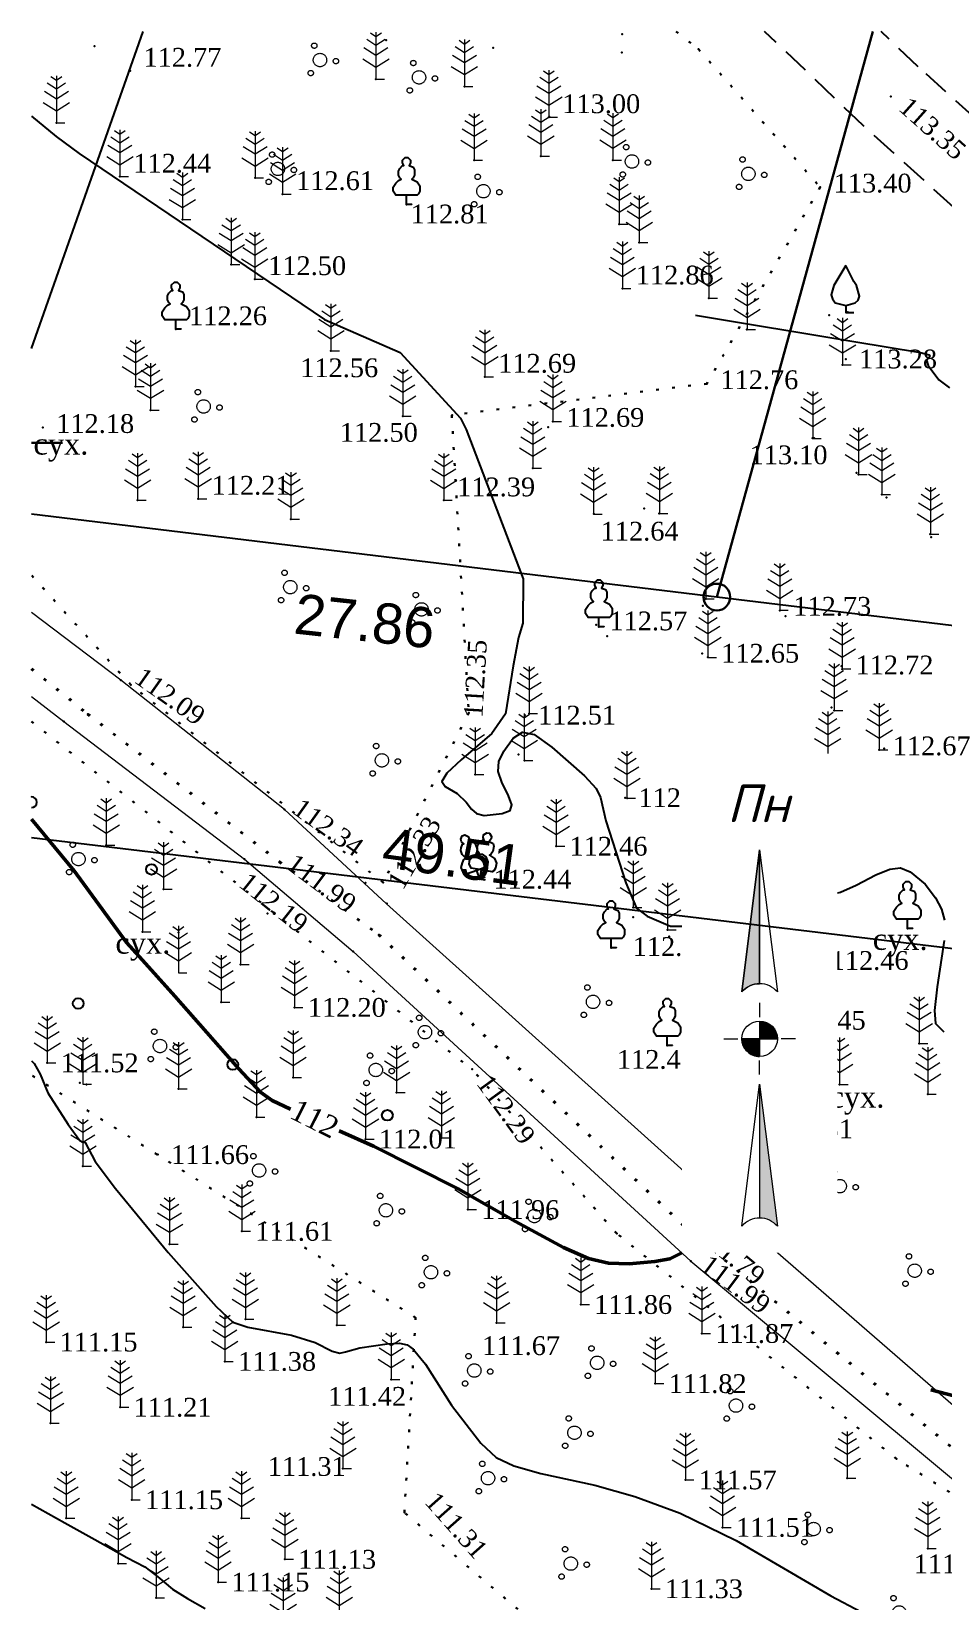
# Model space of a CAD drawing. Header units: millimetres. Extents: x 5405550 to 5405658, y 5524764 to 5524865.
# Drawn here: x 5405550.3 to 5405584.4, y 5524806.8 to 5524865.3 of the extents above; entities that cross this region are included whole.
import ezdxf
from ezdxf.enums import TextEntityAlignment as Align

# ---------------------------------------------------------------- set-up
doc = ezdxf.new("R2010")
doc.units = ezdxf.units.MM
doc.set_wipeout_variables(frame=1)
for name, pattern in [('0', [0]), ('DASHEDX2', [1.5, 1, -0.5]), ('HIDDEN', [0.5, 0, -0.5]), ('суцільна', [50, 50, 0])]:
    doc.linetypes.add(name, pattern=pattern)
for name, color, linetype, lineweight in [('#Лист (текст_ПН)', 250, 'Continuous', 0), ('#Штамп', 250, 'Continuous', 0), ('11900000', 1, 'Continuous', 30), ('Контур', 7, 'HIDDEN', 30), ('рельеф', 7, 'Continuous', 0), ('ТОЧКИ', 7, 'Continuous', 30), ('усл. знак', 7, 'суцільна', 20)]:
    doc.layers.add(name, color=color, linetype=linetype, lineweight=lineweight)
for name, color, linetype in [('SC007', 7, 'Continuous'), ('вис_1_1', 170, 'Continuous'), ('горизонт_1', 12, 'Continuous'), ('горизонтали', 42, 'Continuous'), ('дороги', 7, 'Continuous'), ('Ділянки_Межі', 10, 'Continuous'), ('надписи', 7, 'Continuous'), ('отметки', 7, 'Continuous'), ('промеры', 185, 'Continuous'), ('Растительность', 7, 'Continuous')]:
    doc.layers.add(name, color=color, linetype=linetype)
doc.styles.get("Standard").update_dxf_attribs({"font": 'arial.ttf'})
doc.styles.add('times', font='times.ttf')
doc.styles.add('Мой_Топо', font='isocpeui.ttf')
doc.linetypes.add('канава 0', pattern='A,0.9,0,["|",Standard,S=0.25,R=0,X=0,Y=0],0.1', length=1)

# ---------------------------------------------------------------- blocks, each defined once
blk = doc.blocks.new('SYMBOL504')
at = {"layer": 'SC007'}
for points in [[(0, 4.375), (-1.125, 2.5), (-1.375, 1.625), (-1.25, 1.25), (-1, 0.875), (0, 0.625), (0.875, 0.875), (1.125, 1.125), (1.25, 1.5), (1, 2.5), (0.75, 2.875), (0, 4.375)], [(0, 0.625), (0, 0), (0.75, 0)]]:
    blk.add_lwpolyline(points, dxfattribs=at)
blk = doc.blocks.new('A$C51FE15A3')
at = {"layer": 'Растительность', "color": 94, "lineweight": 0}
for points in [[(-0.447, 1.172), (0, 0.895), (0.447, 1.172)], [(-0.343, 1.489), (0, 1.267), (0.343, 1.489)], [(-0.201, 1.726), (0, 1.584), (0.201, 1.726)], [(0, 1.75), (0, 0), (0.319, 0)], [(-0.493, 0.753), (0, 0.444), (0.493, 0.753)]]:
    blk.add_lwpolyline(points, dxfattribs=at)
blk = doc.blocks.new('A$C72385B22')
at = {"layer": 'усл. знак'}
for centre, radius in [((-0.02, 1.49), 0.25), ((0, 0), 0.625), ((-1.29, -0.64), 0.25), ((1.28, -0.76), 0.25)]:
    blk.add_circle(centre, radius, dxfattribs=at)
blk = doc.blocks.new('A$C2ACB5305')
at = {"layer": 'Растительность'}
blk.add_lwpolyline([(0.2, 0), (0.2, 0), (0, 0), (0, 0.35), (-0.4, 0.35), (-0.5, 0.5), (-0.5, 0.65), (-0.4, 0.8), (-0.3, 0.9), (-0.2, 0.95), (-0.25, 1), (-0.3, 1.1), (-0.3, 1.25), (-0.25, 1.35), (-0.15, 1.45), (-0.1, 1.45), (-0.15, 1.55), (-0.15, 1.65), (-0.05, 1.75), (0.05, 1.75), (0.15, 1.65), (0.15, 1.55), (0.1, 1.45), (0.25, 1.4), (0.3, 1.3), (0.3, 1.1), (0.25, 1), (0.2, 0.95), (0.4, 0.85), (0.5, 0.7), (0.5, 0.5), (0.45, 0.4), (0.4, 0.35), (0, 0.35)], dxfattribs=at)
blk = doc.blocks.new('*U11')
at = {"color": 0}
for points in [[(-0.1125, 0), (-0.1087, -0.0291), (-0.0974, -0.0563)], [(-0.1125, 0), (-0.0974, -0.0563), (0, 0)], [(-0.0974, -0.0563), (0, -0.1125), (0, 0)], [(-0.0974, -0.0563), (-0.0795, -0.0795), (-0.0563, -0.0974)], [(-0.0974, -0.0563), (-0.0563, -0.0974), (0, -0.1125)], [(-0.0563, -0.0974), (-0.0291, -0.1087), (0, -0.1125)]]:
    blk.add_solid(points, dxfattribs=at)
blk = doc.blocks.new('*U12')
at = {"color": 0}
for points in [[(0, 0), (0.0974, 0.0563), (0, 0.1125)], [(0.0974, 0.0563), (0.0291, 0.1087), (0, 0.1125)], [(0.0974, 0.0563), (0.0563, 0.0974), (0.0291, 0.1087)], [(0, 0), (0.1125, 0), (0.0974, 0.0563)], [(0.0974, 0.0563), (0.0795, 0.0795), (0.0563, 0.0974)], [(0.1125, 0), (0.1087, 0.0291), (0.0974, 0.0563)]]:
    blk.add_solid(points, dxfattribs=at)
blk = doc.blocks.new('*U13')
at = {"color": 0}
for points in [[(0, -1.1363), (0.0212, -1.1378), (0, -0.288)], [(0.0212, -1.1378), (0.042, -1.1424), (0, -0.288)], [(0.042, -1.1424), (0.062, -1.1498), (0, -0.288)], [(0.062, -1.1498), (0.0806, -1.1601), (0, -0.288)], [(0.0806, -1.1601), (0.0976, -1.1729), (0, -0.288)], [(0.0976, -1.1729), (0.1126, -1.188), (0, -0.288)]]:
    blk.add_solid(points, dxfattribs=at)
blk = doc.blocks.new('*U14')
at = {"color": 0}
for points in [[(-0.1126, 0.297), (-0.0976, 0.3121), (0, 1.197)], [(-0.0976, 0.3121), (-0.0806, 0.3249), (0, 1.197)], [(-0.0806, 0.3249), (-0.062, 0.3352), (0, 1.197)], [(-0.062, 0.3352), (-0.042, 0.3426), (0, 1.197)], [(-0.042, 0.3426), (-0.0212, 0.3472), (0, 1.197)], [(-0.0212, 0.3472), (0, 0.3487), (0, 1.197)]]:
    blk.add_solid(points, dxfattribs=at)
blk = doc.blocks.new('#Північ')
at = {"color": 7}
blk.add_wipeout([(-2.901, 10.635), (2.901, 10.635), (2.901, -7.981), (-2.901, -7.981)], dxfattribs=at).dxf.layer = '#Лист (текст_ПН)'
at = {"layer": '#Лист (текст_ПН)'}
for p, q in [((-0.663, 1.748), (0, 7.043)), ((0, 7.043), (0, 2.052)), ((0, 7.043), (0.663, 1.748)), ((0, 1.337), (0, 0.807)), ((0, 0.662), (0, -0.662)), ((-1.337, 0), (-0.807, 0)), ((-0.662, 0), (0.662, 0)), ((1.337, 0), (0.807, 0)), ((0, -1.337), (0, -0.807)), ((-0.663, -6.99), (0, -1.695)), ((0, -1.695), (0.663, -6.99)), ((0, -1.695), (0, -6.686))]:
    blk.add_line(p, q, dxfattribs=at)
at = {"layer": '#Лист (текст_ПН)', "flags": 128}
for points in [[(0, 7.043), (-0.663, 1.748, -0.218585), (0, 2.052)], [(0, 0), (-0.662, 0, 0.414214), (0, -0.662)]]:
    blk.add_lwpolyline(points, format="xyb", close=True, dxfattribs=at)
at = {"layer": '#Лист (текст_ПН)'}
blk.add_circle((0, 0), 0.662, dxfattribs=at)
for centre in [(0, 1.178), (0, -7.56)]:
    blk.add_arc(centre, 0.874, 40.67981, 139.32019, dxfattribs=at)
at = {"layer": '#Лист (текст_ПН)', "xscale": 5.883850111352785, "yscale": 5.883850111352785, "zscale": 5.883850111352785}
for name in ['*U14', '*U12', '*U11', '*U13']:
    blk.add_blockref(name, (0, 0), dxfattribs=at)
at = {"layer": '#Лист (текст_ПН)', "style": 'Мой_Топо'}
blk.add_text('Пн', height=1.4, dxfattribs=at).set_placement((-1.217, 8.077))

msp = doc.modelspace()

# ---------------------------------------------------------------- linework, layer by layer
at = {"layer": '11900000', "color": 0, "linetype": '0', "lineweight": 15, "ltscale": 0.7}
msp.add_lwpolyline([(5405550.339, 5524850), (5405551.504, 5524850)], dxfattribs=at)
msp.add_lwpolyline([(5405550.339, 5524850), (5405551.504, 5524850)], dxfattribs=at)
msp.add_lwpolyline([(5405550.339, 5524850), (5405551.504, 5524850)], dxfattribs=at)
msp.add_lwpolyline([(5405550.339, 5524850), (5405551.504, 5524850)], dxfattribs=at)
msp.add_lwpolyline([(5405550.339, 5524850), (5405551.504, 5524850)], dxfattribs=at)
msp.add_lwpolyline([(5405550.339, 5524850), (5405551.504, 5524850)], dxfattribs=at)
msp.add_lwpolyline([(5405550.339, 5524850), (5405551.504, 5524850)], dxfattribs=at)
msp.add_lwpolyline([(5405550.339, 5524850), (5405551.504, 5524850)], dxfattribs=at)
at = {"layer": '11900000', "linetype": '0', "lineweight": 15, "ltscale": 0.7}
msp.add_lwpolyline([(5405550.339, 5524850), (5405551.504, 5524850)], dxfattribs=at)
msp.add_lwpolyline([(5405550.339, 5524850), (5405551.504, 5524850)], dxfattribs=at)
msp.add_lwpolyline([(5405550.339, 5524850), (5405551.504, 5524850)], dxfattribs=at)
msp.add_lwpolyline([(5405550.339, 5524850), (5405551.504, 5524850)], dxfattribs=at)
at = {"layer": '11900000', "color": 7}
msp.add_polyline3d([(5405550.339, 5524850, 0), (5405551.5, 5524850, 0)], dxfattribs=at)
msp.add_polyline3d([(5405550.339, 5524850, 0), (5405551.5, 5524850, 0)], dxfattribs=at)
at = {"layer": 'вис_1_1', "color": 7}
for p in [(5405580.71, 5524853.13, 113.28), (5405579.53, 5524850.18, 113.1), (5405581.11, 5524848.89, 113.09), (5405582.23, 5524847.96, 113.09), (5405583.9, 5524846.48, 113.13), (5405575.38, 5524843.92, 112.72), (5405575.42, 5524844.24, 112.76), (5405578.46, 5524843.54, 112.8), (5405571.5, 5524843.14, 112.56), (5405575.36, 5524842.15, 112.65), (5405580.55, 5524841.67, 112.81), (5405553.67, 5524841.15, 112.19), (5405552.44, 5524839.89, 111.85), (5405568.74, 5524839.85, 112.51), (5405580.18, 5524840.14, 112.81), (5405551.55, 5524839.61, 112.11), (5405568.51, 5524838.38, 112.44), (5405582.15, 5524838.61, 112.74), (5405566.89, 5524837.64, 112.54), (5405559.78, 5524836.33, 112.34), (5405572.48, 5524836.77, 112.52), (5405553.13, 5524835, 112.14), (5405569.91, 5524834.96, 112.46), (5405558.29, 5524834.48, 112.19), (5405559.59, 5524834.38, 111.99), (5405576.07, 5524834.26, 112.54), (5405576.16, 5524834.04, 112.55), (5405555.27, 5524833.36, 112.08), (5405567.07, 5524833.73, 112.44), (5405563.59, 5524832.82, 112.26), (5405559.14, 5524832.45, 112.2), (5405572.79, 5524832.31, 112.5), (5405554.48, 5524831.77, 112.07), (5405555.82, 5524831.74, 112.07), (5405563.3, 5524831.66, 112), (5405583.01, 5524831.89, 112.36), (5405562.34, 5524831.04, 112.25), (5405571.96, 5524831.17, 112.44), (5405574.13, 5524831.59, 112.49), (5405579.61, 5524831.13, 112.42), (5405558.14, 5524830.55, 112.19), (5405579.65, 5524830.7, 112.46), (5405557.42, 5524829.15, 112.12), (5405560.15, 5524828.95, 112.2), (5405578.05, 5524828.47, 112.45), (5405574.05, 5524827.53, 112.47), (5405583.45, 5524827.6, 112.47), (5405550.93, 5524826.88, 111.52), (5405560.1, 5524826.34, 112.11), (5405552.14, 5524826.14, 111.59), (5405552.39, 5524826.07, 111.55), (5405555.83, 5524825.91, 111.78), (5405563.96, 5524825.78, 112.13), (5405580.48, 5524826.08, 112.41), (5405576.62, 5524825.26, 112.34), (5405583.77, 5524825.72, 112.39), (5405558.73, 5524824.86, 111.93), (5405562.8, 5524824.04, 112.01), (5405565.63, 5524824.09, 112.09), (5405577.58, 5524824.42, 112.31), (5405555.05, 5524823.46, 111.66), (5405552.26, 5524823.03, 111.47), (5405575.06, 5524822.5, 112.12), (5405566.62, 5524821.41, 111.96), (5405558.19, 5524820.6, 111.61), (5405572.17, 5524820.52, 112.12), (5405574.82, 5524820.67, 111.79), (5405555.49, 5524820.12, 111.52), (5405574.94, 5524819.49, 111.99), (5405570.83, 5524817.87, 111.86), (5405556, 5524817.02, 111.42), (5405558.32, 5524817.32, 111.53), (5405561.73, 5524817.1, 111.55), (5405564.67, 5524817.38, 111.55), (5405567.69, 5524817.19, 111.67), (5405550.89, 5524816.47, 111.15), (5405575.35, 5524816.79, 111.87), (5405557.55, 5524815.75, 111.38), (5405563.76, 5524815.08, 111.42), (5405573.61, 5524814.92, 111.82), (5405553.65, 5524814.04, 111.21), (5405551.05, 5524813.44, 111.14), (5405561.96, 5524811.76, 111.31), (5405582.61, 5524812.11, 111.87), (5405574.73, 5524811.33, 111.57), (5405580.77, 5524811.39, 111.81), (5405554.08, 5524810.59, 111.15), (5405564.25, 5524810.11, 111.31), (5405551.64, 5524809.9, 111.01), (5405558.17, 5524809.9, 111.18), (5405576.12, 5524809.56, 111.51), (5405583.77, 5524808.77, 111.76), (5405553.57, 5524808.21, 110.98), (5405559.79, 5524808.37, 111.13), (5405557.3, 5524807.52, 111.15), (5405573.47, 5524807.27, 111.33), (5405554.99, 5524806.93, 110.93)]:
    msp.add_point(p, dxfattribs=at)
at = {"layer": 'горизонт_1', "color": 32}
for points in [[(5405575.115, 5524854.77, 113.5), (5405581.02, 5524853.78, 113.5), (5405583.5, 5524853.37, 113.5), (5405583.82, 5524853.29, 113.5), (5405583.85, 5524853.22, 113.5), (5405583.72, 5524853.09, 113.5), (5405583.79, 5524852.89, 113.5), (5405584.19, 5524852.35, 113.5), (5405584.58, 5524852.06, 113.5)], [(5405568.682, 5524844.934, 112.5), (5405568.67, 5524843.28, 112.5), (5405568.51, 5524842.74, 112.5), (5405568.31, 5524841.69, 112.5), (5405568.02, 5524839.9, 112.5), (5405567.51, 5524839.16, 112.5), (5405566.37, 5524838.18, 112.5), (5405565.83, 5524837.68, 112.5), (5405565.65, 5524837.38, 112.5), (5405565.77, 5524837.19, 112.5), (5405566.22, 5524836.93, 112.5), (5405566.55, 5524836.61, 112.5), (5405566.76, 5524836.34, 112.5), (5405566.94, 5524836.18, 112.5), (5405567.23, 5524836.11, 112.5), (5405567.9, 5524836.18, 112.5), (5405568.19, 5524836.29, 112.5), (5405568.26, 5524836.5, 112.5), (5405568.14, 5524836.84, 112.5), (5405567.88, 5524837.35, 112.5), (5405567.75, 5524837.75, 112.5), (5405567.77, 5524838.12, 112.5), (5405567.96, 5524838.51, 112.5), (5405568.31, 5524838.99, 112.5), (5405568.65, 5524839.21, 112.5), (5405569.09, 5524839.13, 112.5), (5405569.75, 5524838.66, 112.5), (5405570.97, 5524837.59, 112.5), (5405571.41, 5524837.11, 112.5), (5405571.56, 5524836.78, 112.5), (5405571.76, 5524835.91, 112.5), (5405572.51, 5524833.6, 112.5), (5405572.91, 5524832.65, 112.5), (5405573.3, 5524832.35, 112.5), (5405574.18, 5524831.98, 112.5), (5405574.7, 5524831.98, 112.5), (5405576.88, 5524832.65, 112.5), (5405577.99, 5524832.88, 112.5), (5405579.75, 5524833.07, 112.5), (5405580.52, 5524833.25, 112.5), (5405581.1, 5524833.51, 112.5), (5405581.84, 5524833.89, 112.5), (5405582.36, 5524834.1, 112.5), (5405582.76, 5524834.15, 112.5), (5405583.12, 5524834, 112.5), (5405583.67, 5524833.54, 112.5), (5405584.06, 5524833.04, 112.5), (5405584.29, 5524832.61, 112.5), (5405584.4, 5524832.2, 112.5)], [(5405584.38, 5524831.45, 112.5), (5405584.12, 5524829.72, 112.5), (5405584.02, 5524828.84, 112.5), (5405584.06, 5524828.35, 112.5), (5405584.37, 5524828.04, 112.5)], [(5405550.339, 5524810.426, 111), (5405551.59, 5524809.73, 111), (5405552.71, 5524809.11, 111), (5405553.9, 5524808.44, 111), (5405554.57, 5524808.09, 111), (5405555.05, 5524807.72, 111), (5405555.6, 5524807.26, 111), (5405556.16, 5524806.91, 111), (5405556.82, 5524806.54, 111)]]:
    msp.add_polyline3d(points, dxfattribs=at)
at = {"layer": 'горизонтали', "color": 32}
for points in [[(5405550.339, 5524862.191, 112.5), (5405551.257, 5524861.432, 112.5), (5405552.117, 5524860.792, 112.5), (5405561.277, 5524854.602, 112.5), (5405564.097, 5524853.372, 112.5)], [(5405564.097, 5524853.372, 112.5), (5405566.347, 5524850.922, 112.5), (5405566.347, 5524850.922, 112.5), (5405566.557, 5524850.502, 112.5), (5405568.682, 5524844.934, 112.5)], [(5405550.339, 5524826.956, 111.5), (5405550.44, 5524826.86, 111.5), (5405550.67, 5524826.46, 111.5), (5405550.95, 5524825.77, 111.5), (5405551.71, 5524824.58, 111.5), (5405552.15, 5524823.99, 111.5), (5405552.26, 5524823.93, 111.5), (5405552.35, 5524823.91, 111.5), (5405552.72, 5524823.2, 111.5), (5405553.47, 5524822.2, 111.5), (5405555.44, 5524819.81, 111.5), (5405557.23, 5524817.8, 111.5), (5405557.85, 5524817.21, 111.5), (5405558.41, 5524817.03, 111.5), (5405560.04, 5524816.73, 111.5), (5405560.92, 5524816.45, 111.5), (5405561.56, 5524816.13, 111.5), (5405561.84, 5524816.06, 111.5), (5405562.06, 5524816.1, 111.5), (5405562.59, 5524816.26, 111.5), (5405563.61, 5524816.41, 111.5), (5405564.07, 5524816.43, 111.5), (5405564.35, 5524816.37, 111.5), (5405564.58, 5524816.21, 111.5), (5405565.04, 5524815.65, 111.5), (5405566.01, 5524814.12, 111.5), (5405567.1, 5524812.7, 111.5), (5405567.67, 5524812.17, 111.5), (5405568.33, 5524811.85, 111.5), (5405569.34, 5524811.57, 111.5), (5405571.35, 5524811.13, 111.5), (5405572.85, 5524810.71, 111.5), (5405574.54, 5524810.09, 111.5), (5405576.63, 5524809.07, 111.5), (5405580.16, 5524807.01, 111.5), (5405581.29, 5524806.41, 111.5)]]:
    msp.add_polyline3d(points, dxfattribs=at)
at = {"layer": 'горизонтали', "color": 32, "lineweight": 50}
for points in [[(5405550.339, 5524835.967, 112), (5405551.93, 5524834.04, 112), (5405553.89, 5524831.37, 112), (5405554.37, 5524830.83, 112), (5405555.69, 5524829.37, 112), (5405558.07, 5524826.66, 112), (5405558.89, 5524825.79, 112), (5405559.32, 5524825.48, 112), (5405560.001, 5524825.154, 112)], [(5405561.813, 5524824.342, 112), (5405563.1, 5524823.78, 112), (5405566.26, 5524822.19, 112), (5405568.39, 5524820.97, 112), (5405570.19, 5524820, 112), (5405571.12, 5524819.59, 112), (5405571.87, 5524819.41, 112), (5405572.64, 5524819.39, 112), (5405573.59, 5524819.47, 112), (5405574.15, 5524819.57, 112), (5405574.601, 5524819.801, 1.98)], [(5405583.89, 5524814.69, 112), (5405584.8, 5524814.45, 112)]]:
    msp.add_polyline3d(points, dxfattribs=at)
at = {"layer": 'дороги', "color": 7, "linetype": 'DASHEDX2', "elevation": 112.707}
for points in [[(5405594.412, 5524850.951), (5405586.972, 5524856.774), (5405581.378, 5524861.824), (5405577.687, 5524865.347)], [(5405596.262, 5524853.313), (5405588.904, 5524859.072), (5405583.42, 5524864.022), (5405582.032, 5524865.347)]]:
    msp.add_lwpolyline(points, dxfattribs=at)
at = {"layer": 'Ділянки_Межі', "lineweight": 25}
for points in [[(5405550.339, 5524853.521), (5405554.51, 5524865.347)], [(5405550.339, 5524835.289), (5405592.364, 5524830.229), (5405582.792, 5524788.106), (5405550.339, 5524791.834)]]:
    msp.add_lwpolyline(points, dxfattribs=at)
at = {"layer": 'Ділянки_Межі'}
for points in [[(5405581.728, 5524865.347), (5405575.905, 5524844.251), (5405550.339, 5524847.35)], [(5405550.339, 5524853.521), (5405554.51, 5524865.347)], [(5405606.915, 5524865.347), (5405600.275, 5524841.297), (5405575.905, 5524844.251)], [(5405575.905, 5524844.251), (5405581.728, 5524865.347)]]:
    msp.add_lwpolyline(points, dxfattribs=at)
at = {"layer": 'Контур', "color": 7, "linetype": 'HIDDEN'}
for points, elevation in [([(5405574.385, 5524865.347), (5405575.22, 5524864.69), (5405579.76, 5524859.54)], 113.34), ([(5405579.76, 5524859.54), (5405575.53, 5524852.21), (5405566.02, 5524851.04), (5405566.65, 5524839.94)], 113.34), ([(5405563.461, 5524833.605), (5405554.047, 5524840.976), (5405550.339, 5524845.066)], 112.268), ([(5405566.65, 5524839.94), (5405563.461, 5524833.605)], 113.34), ([(5405550.339, 5524839.612), (5405566.775, 5524826.641)], 111.797), ([(5405597.27, 5524792.74), (5405586.81, 5524797.38), (5405574.88, 5524801.07), (5405564.25, 5524810.11), (5405564.67, 5524817.38), (5405550.339, 5524826.426)], 109.7), ([(5405617.01, 5524793.54), (5405606.36, 5524797.46), (5405594.76, 5524804.52), (5405582.61, 5524812.11), (5405572.17, 5524820.52), (5405566.775, 5524826.641)], 110.43)]:
    msp.add_lwpolyline(points, dxfattribs=dict(at, elevation=elevation))
at = {"layer": 'отметки', "color": 7}
for p in [(5405563.57, 5524865.02, 112.87), (5405572.37, 5524865.24, 113.33), (5405552.69, 5524864.8, 112.67), (5405567.56, 5524864.74, 112.98), (5405572.358, 5524864.565, 112.437), (5405575.216, 5524864.687, 113.194), (5405554.02, 5524863.88, 112.77), (5405563.19, 5524863.57, 112.84), (5405566.49, 5524863.29, 112.88), (5405582.399, 5524862.923, 112.533), (5405582.399, 5524862.923, 113.35), (5405569.64, 5524862.15, 113), (5405551.27, 5524861.94, 112.54), (5405566.85, 5524860.54, 112.81), (5405569.34, 5524860.7, 112.92), (5405572.03, 5524860.55, 113.14), (5405553.64, 5524859.93, 112.44), (5405558.68, 5524859.88, 112.72), (5405559.71, 5524859.28, 112.61), (5405579.762, 5524859.539, 113.395), (5405564.33, 5524858.89, 112.81), (5405555.97, 5524858.33, 112.49), (5405572.26, 5524858.16, 112.98), (5405573.01, 5524857.48, 112.96), (5405557.79, 5524856.65, 112.53), (5405558.67, 5524856.11, 112.5), (5405572.38, 5524855.76, 112.86), (5405575.607, 5524855.403, 113.049), (5405580.093, 5524854.766, 113.142), (5405580.793, 5524854.879, 112.374), (5405555.72, 5524854.24, 112.26), (5405577.027, 5524854.225, 113.04), (5405561.51, 5524853.44, 112.56), (5405580.596, 5524852.915, 113.224), (5405554.22, 5524852.1, 112.27), (5405567.25, 5524852.47, 112.69), (5405575.537, 5524852.207, 112.759), (5405554.78, 5524851.22, 112.25), (5405564.19, 5524851, 112.5), (5405566.031, 5524851.04, 112.487), (5405550.764, 5524850.573, 112.18), (5405569.61, 5524850.59, 112.71), (5405569.792, 5524850.802, 112.686), (5405579.476, 5524850.174, 113.032), (5405569.04, 5524849.06, 112.59), (5405581.189, 5524848.824, 113.033), (5405582.058, 5524848.077, 113.01), (5405554.3, 5524847.867, 112.14), (5405556.56, 5524847.92, 112.21), (5405565.72, 5524847.86, 112.39), (5405573.2, 5524847.56, 112.7), (5405560.02, 5524847.16, 112.32), (5405571.315, 5524847.355, 112.636), (5405573.759, 5524847.367, 112.664), (5405583.867, 5524846.598, 113.071), (5405575.493, 5524844.192, 112.686), (5405578.257, 5524843.757, 112.734), (5405571.398, 5524843.213, 112.573), (5405571.82, 5524842.8, 112.54), (5405575.569, 5524842.007, 112.652), (5405580.578, 5524841.569, 112.725), (5405554.047, 5524840.976, 112.092), (5405566.659, 5524839.941, 112.351), (5405568.908, 5524839.914, 112.425), (5405580.28, 5524840.018, 112.756), (5405568.73, 5524838.162, 112.388), (5405580.041, 5524838.233, 112.655), (5405581.964, 5524838.553, 112.672), (5405572.557, 5524836.751, 112.453), (5405575.901, 5524834.292, 112.456), (5405562.803, 5524833.599, 112.199), (5405563.461, 5524833.605, 112.335), (5405572.79, 5524832.672, 112.433), (5405574.069, 5524831.849, 112.463), (5405566.775, 5524826.641, 112.286)]:
    msp.add_point(p, dxfattribs=at)
at = {"layer": 'Растительность', "color": 7}
for centre in [(5405554.816, 5524834.098), (5405552.085, 5524829.096), (5405557.85, 5524826.822), (5405563.615, 5524824.927)]:
    msp.add_circle(centre, 0.2, dxfattribs=at)
for centre, start, end in [((5405550.355, 5524836.6), 94.22878, 94.77122), ((5405550.355, 5524836.599), 265.22878, 265.77122), ((5405550.341, 5524836.6), 270, 90)]:
    msp.add_arc(centre, 0.2, start, end, dxfattribs=at)
at = {"layer": 'рельеф', "color": 7, "linetype": 'канава 0'}
for points, elevation in [([(5405563.58, 5524832.81), (5405559.78, 5524836.33), (5405553.67, 5524841.15), (5405550.339, 5524843.682)], 0.95), ([(5405550.339, 5524840.549), (5405551.55, 5524839.61), (5405558.29, 5524834.48), (5405562.34, 5524831.04)], 3.1), ([(5405640.602, 5524784.423), (5405633.68, 5524788.04), (5405622.04, 5524793.83), (5405598.12, 5524805.19), (5405586.52, 5524812.54), (5405575.06, 5524822.5), (5405563.58, 5524832.81)], 2.6), ([(5405562.34, 5524831.04), (5405574.94, 5524819.49), (5405585.76, 5524810.47), (5405597.15, 5524803.55), (5405621.16, 5524791.78), (5405640.18, 5524783.02)], 1.98)]:
    msp.add_lwpolyline(points, dxfattribs=dict(at, elevation=elevation))
at = {"layer": 'рельеф', "color": 7, "linetype": 'HIDDEN', "lineweight": 40, "elevation": 110.95}
msp.add_lwpolyline([(5405550.339, 5524841.58), (5405552.44, 5524839.89), (5405559.59, 5524834.38), (5405563.3, 5524831.66), (5405574.82, 5524820.67), (5405586.2, 5524811.28), (5405597.55, 5524804.25), (5405621.59, 5524792.52), (5405629.68, 5524788.76), (5405638.23, 5524784.22)], dxfattribs=at)
at = {"layer": 'ТОЧКИ'}
msp.add_circle((5405575.905, 5524844.251), 0.5, dxfattribs=at)

# ---------------------------------------------------------------- block references
at = {"layer": 'Растительность', "color": 7}
for name, p in [('A$C51FE15A3', (5405563.19, 5524863.57, 112.84)), ('A$C51FE15A3', (5405566.49, 5524863.29, 112.88)), ('A$C51FE15A3', (5405569.64, 5524862.15, 113)), ('A$C51FE15A3', (5405551.27, 5524861.94, 112.54)), ('A$C51FE15A3', (5405566.85, 5524860.54, 112.81)), ('A$C51FE15A3', (5405569.34, 5524860.7, 112.92)), ('A$C51FE15A3', (5405572.03, 5524860.55, 113.14)), ('A$C51FE15A3', (5405553.64, 5524859.93, 112.44)), ('A$C51FE15A3', (5405558.68, 5524859.88, 112.72)), ('A$C51FE15A3', (5405559.71, 5524859.28, 112.61)), ('A$C2ACB5305', (5405564.33, 5524858.89, 112.81)), ('A$C51FE15A3', (5405555.97, 5524858.33, 112.49)), ('A$C51FE15A3', (5405572.26, 5524858.16, 112.98)), ('A$C51FE15A3', (5405573.01, 5524857.48, 112.96)), ('A$C51FE15A3', (5405557.79, 5524856.65, 112.53)), ('A$C51FE15A3', (5405558.67, 5524856.11, 112.5)), ('A$C51FE15A3', (5405572.38, 5524855.76, 112.86)), ('A$C51FE15A3', (5405575.61, 5524855.4, 113.05)), ('A$C2ACB5305', (5405555.72, 5524854.24, 112.26)), ('A$C51FE15A3', (5405577.03, 5524854.23, 113.04)), ('A$C51FE15A3', (5405561.51, 5524853.44, 112.56)), ('A$C51FE15A3', (5405580.59, 5524852.91, 113.22)), ('A$C51FE15A3', (5405554.22, 5524852.1, 112.27)), ('A$C51FE15A3', (5405567.25, 5524852.47, 112.69)), ('A$C51FE15A3', (5405554.78, 5524851.22, 112.25)), ('A$C51FE15A3', (5405564.19, 5524851, 112.5)), ('A$C51FE15A3', (5405569.79, 5524850.8, 112.69)), ('A$C51FE15A3', (5405579.48, 5524850.17, 113.03)), ('A$C51FE15A3', (5405569.04, 5524849.06, 112.59)), ('A$C51FE15A3', (5405581.19, 5524848.82, 113.03)), ('A$C51FE15A3', (5405582.06, 5524848.08, 113.01)), ('A$C51FE15A3', (5405554.3, 5524847.867, 112.14)), ('A$C51FE15A3', (5405556.56, 5524847.92, 112.21)), ('A$C51FE15A3', (5405565.72, 5524847.86, 112.39)), ('A$C51FE15A3', (5405560.02, 5524847.16, 112.32)), ('A$C51FE15A3', (5405571.31, 5524847.35, 112.64)), ('A$C51FE15A3', (5405573.76, 5524847.37, 112.66)), ('A$C51FE15A3', (5405583.87, 5524846.6, 113.07)), ('A$C51FE15A3', (5405575.49, 5524844.19, 112.69)), ('A$C51FE15A3', (5405578.25, 5524843.76, 112.73)), ('A$C2ACB5305', (5405571.5, 5524843.14, 111.56)), ('A$C51FE15A3', (5405575.57, 5524842, 112.65)), ('A$C51FE15A3', (5405580.58, 5524841.57, 112.72)), ('A$C51FE15A3', (5405568.9, 5524839.91, 112.43)), ('A$C51FE15A3', (5405580.28, 5524840.02, 112.76)), ('A$C51FE15A3', (5405568.72, 5524838.16, 112.39)), ('A$C51FE15A3', (5405580.04, 5524838.23, 112.65)), ('A$C51FE15A3', (5405581.96, 5524838.55, 112.67)), ('A$C51FE15A3', (5405566.89, 5524837.64, 111.54)), ('A$C51FE15A3', (5405572.55, 5524836.75, 112.45)), ('A$C51FE15A3', (5405553.13, 5524835, 111.14)), ('A$C51FE15A3', (5405569.91, 5524834.96, 111.46)), ('A$C51FE15A3', (5405576.07, 5524834.26, 111.54)), ('A$C51FE15A3', (5405555.27, 5524833.36, 111.08)), ('A$C51FE15A3', (5405572.79, 5524832.672, 112.433)), ('A$C51FE15A3', (5405554.48, 5524831.77, 111.07)), ('A$C51FE15A3', (5405574.07, 5524831.84, 112.46)), ('A$C2ACB5305', (5405583.01, 5524831.89, 111.36)), ('A$C2ACB5305', (5405571.96, 5524831.17, 111.44)), ('A$C51FE15A3', (5405558.14, 5524830.55, 111.19)), ('A$C51FE15A3', (5405579.65, 5524830.7, 111.46)), ('A$C51FE15A3', (5405555.82, 5524830.24, 111.07)), ('A$C51FE15A3', (5405557.42, 5524829.15, 111.12)), ('A$C51FE15A3', (5405560.15, 5524828.95, 111.2)), ('A$C51FE15A3', (5405578.05, 5524828.47, 111.45)), ('A$C2ACB5305', (5405574.05, 5524827.53, 111.47)), ('A$C51FE15A3', (5405583.45, 5524827.6, 111.47)), ('A$C51FE15A3', (5405550.93, 5524826.88, 110.52)), ('A$C51FE15A3', (5405560.1, 5524826.34, 111.11)), ('A$C51FE15A3', (5405552.256, 5524826.087)), ('A$C51FE15A3', (5405555.83, 5524825.91, 110.78)), ('A$C51FE15A3', (5405563.96, 5524825.78, 111.13)), ('A$C51FE15A3', (5405580.48, 5524826.08, 111.41)), ('A$C2ACB5305', (5405576.62, 5524825.26, 111.34)), ('A$C51FE15A3', (5405583.77, 5524825.72, 111.39)), ('A$C51FE15A3', (5405558.73, 5524824.86, 110.93)), ('A$C51FE15A3', (5405562.8, 5524824.04, 111.01)), ('A$C51FE15A3', (5405565.63, 5524824.09, 111.09)), ('A$C2ACB5305', (5405577.58, 5524824.42, 111.31)), ('A$C51FE15A3', (5405552.26, 5524823.03, 110.47)), ('A$C51FE15A3', (5405566.62, 5524821.41, 110.96)), ('A$C51FE15A3', (5405558.19, 5524820.6, 110.61)), ('A$C51FE15A3', (5405555.49, 5524820.12, 110.52)), ('A$C51FE15A3', (5405570.83, 5524817.87, 110.86)), ('A$C51FE15A3', (5405556, 5524817.02, 110.42)), ('A$C51FE15A3', (5405558.32, 5524817.32, 110.53)), ('A$C51FE15A3', (5405561.73, 5524817.1, 110.55)), ('A$C51FE15A3', (5405567.69, 5524817.19, 110.67)), ('A$C51FE15A3', (5405550.89, 5524816.47, 110.15)), ('A$C51FE15A3', (5405575.35, 5524816.79, 110.87)), ('A$C51FE15A3', (5405557.55, 5524815.75, 110.38)), ('A$C51FE15A3', (5405563.76, 5524815.08, 110.42)), ('A$C51FE15A3', (5405573.61, 5524814.92, 110.82)), ('A$C51FE15A3', (5405553.65, 5524814.04, 110.21)), ('A$C51FE15A3', (5405551.05, 5524813.44, 110.14)), ('A$C51FE15A3', (5405561.96, 5524811.76, 110.31)), ('A$C51FE15A3', (5405574.73, 5524811.33, 110.57)), ('A$C51FE15A3', (5405580.77, 5524811.39, 110.81)), ('A$C51FE15A3', (5405554.08, 5524810.59, 110.15)), ('A$C51FE15A3', (5405551.64, 5524809.9, 110.01)), ('A$C51FE15A3', (5405558.17, 5524809.9, 110.18)), ('A$C51FE15A3', (5405576.12, 5524809.56, 110.51)), ('A$C51FE15A3', (5405583.77, 5524808.77, 110.76)), ('A$C51FE15A3', (5405553.57, 5524808.21, 109.98)), ('A$C51FE15A3', (5405559.79, 5524808.37, 110.13)), ('A$C51FE15A3', (5405557.3, 5524807.52, 110.15)), ('A$C51FE15A3', (5405573.47, 5524807.27, 110.33)), ('A$C51FE15A3', (5405554.99, 5524806.93, 109.93)), ('A$C51FE15A3', (5405559.73, 5524805.94, 110.09)), ('A$C51FE15A3', (5405561.82, 5524806.2, 110.08))]:
    msp.add_blockref(name, p, dxfattribs=at)
at = {"layer": 'Растительность', "color": 7, "xscale": 0.4, "yscale": 0.4, "zscale": 0.4}
msp.add_blockref('SYMBOL504', (5405580.72, 5524854.87, 112.37), dxfattribs=at)
at = {"layer": 'Растительность', "color": 7}
for rotation in [20.53509618729167, 350.0845304854397]:
    msp.add_blockref('A$C2ACB5305', (5405567.07, 5524833.73, 111.44), dxfattribs=dict(at, rotation=rotation))
at = {"layer": 'усл. знак', "color": 7, "linetype": 'суцільна', "lineweight": 13, "xscale": 0.3999999998750298, "yscale": 0.3999999998750298, "zscale": 0.3999999998750298, "rotation": 265.3647753868261}
for p in [(5405561.103, 5524864.279), (5405564.797, 5524863.633), (5405572.739, 5524860.496), (5405559.533, 5524860.219), (5405577.08, 5524860.034), (5405567.198, 5524859.388), (5405556.762, 5524851.36), (5405559.995, 5524844.623), (5405564.889, 5524843.793), (5405563.412, 5524838.163), (5405552.094, 5524834.481), (5405571.288, 5524829.157), (5405565.018, 5524828.027, 111.797), (5405555.135, 5524827.51), (5405563.184, 5524826.617), (5405558.831, 5524822.869), (5405580.489, 5524822.284), (5405563.562, 5524821.384), (5405569.098, 5524821.17), (5405565.243, 5524819.074), (5405583.285, 5524819.132), (5405566.859, 5524815.409), (5405571.442, 5524815.698), (5405576.619, 5524814.101), (5405570.594, 5524813.089), (5405567.371, 5524811.394), (5405579.515, 5524809.498), (5405570.458, 5524808.209), (5405582.707, 5524806.385)]:
    msp.add_blockref('A$C72385B22', p, dxfattribs=at)

# ---------------------------------------------------------------- texts
at = {"layer": 'вис_1_1', "color": 7, "style": 'times'}
for s, p in [('113.28', (5405581.21, 5524853.13, 113.28)), ('113.10', (5405577.126, 5524849.556, 113.1)), ('112.51', (5405569.24, 5524839.85, 112.51)), ('112.52', (5405572.98, 5524836.77, 112.52)), ('112.46', (5405570.41, 5524834.96, 112.46)), ('112.44', (5405567.57, 5524833.73, 112.44)), ('112.55', (5405576.66, 5524834.04, 112.55)), ('112.46', (5405580.15, 5524830.7, 112.46)), ('112.20', (5405560.65, 5524828.95, 112.2)), ('112.45', (5405578.55, 5524828.47, 112.45)), ('111.52', (5405551.43, 5524826.88, 111.52)), ('112.47', (5405572.177, 5524827.011, 112.47)), ('112.31', (5405578.08, 5524824.42, 112.31)), ('112.01', (5405563.3, 5524824.04, 112.01)), ('111.66', (5405555.55, 5524823.46, 111.66)), ('111.96', (5405567.12, 5524821.41, 111.96)), ('111.61', (5405558.69, 5524820.6, 111.61)), ('111.86', (5405571.33, 5524817.87, 111.86)), ('111.87', (5405575.85, 5524816.79, 111.87)), ('111.15', (5405551.39, 5524816.47, 111.15)), ('111.67', (5405567.151, 5524816.337, 111.67)), ('111.38', (5405558.05, 5524815.75, 111.38)), ('111.82', (5405574.11, 5524814.92, 111.82)), ('111.42', (5405561.407, 5524814.445, 111.42)), ('111.21', (5405554.15, 5524814.04, 111.21)), ('111.31', (5405559.155, 5524811.831, 111.31)), ('111.57', (5405575.23, 5524811.33, 111.57)), ('111.15', (5405554.58, 5524810.59, 111.15)), ('111.51', (5405576.62, 5524809.56, 111.51)), ('111.13', (5405560.29, 5524808.37, 111.13)), ('111.76', (5405583.248, 5524808.198, 111.76)), ('111.15', (5405557.8, 5524807.52, 111.15)), ('111.33', (5405573.97, 5524807.27, 111.33))]:
    msp.add_text(s, height=0.7, dxfattribs=at).set_placement(p, align=Align.MIDDLE_LEFT)
for s, rotation, p in [('112.34', 324.39725, (5405560.231, 5524836.512, 112.34)), ('111.99', 323.15563, (5405559.999, 5524834.456, 111.99)), ('112.19', 321.41706, (5405558.241, 5524833.767, 112.19)), ('112.12', 320.22059, (5405575.517, 5524822.821, 112.12)), ('111.79', 320.22059, (5405575.32, 5524820.67, 111.79)), ('111.99', 323.26737, (5405575.44, 5524819.49, 111.99)), ('111.31', 311.48161, (5405565.229, 5524810.727, 111.31))]:
    msp.add_text(s, height=0.7, rotation=rotation, dxfattribs=at).set_placement(p, align=Align.MIDDLE_LEFT)
at = {"layer": 'горизонтали', "color": 32, "lineweight": 50, "style": 'times'}
msp.add_text('112', height=0.8, rotation=333.24725, dxfattribs=at).set_placement((5405560.278, 5524825.568, 293.067), align=Align.TOP_LEFT)
at = {"layer": 'надписи', "color": 7, "style": 'times'}
for p in [(5405550.417, 5524850.366, 111.861), (5405581.721, 5524831.896, 111.861), (5405553.473, 5524831.755, 111.861), (5405580.108, 5524826.013, 111.861)]:
    msp.add_text('сух.', height=0.8, dxfattribs=at).set_placement(p, align=Align.TOP_LEFT)
at = {"layer": 'отметки', "color": 7, "style": 'times'}
for s, p in [('112.77', (5405554.52, 5524864.38, 112.77)), ('113.00', (5405570.14, 5524862.65, 113)), ('112.44', (5405554.14, 5524860.43, 112.44)), ('112.61', (5405560.21, 5524859.78, 112.61)), ('112.81', (5405564.482, 5524858.537, 112.81)), ('112.50', (5405559.17, 5524856.61, 112.5)), ('112.86', (5405572.88, 5524856.26, 112.86)), ('112.26', (5405556.22, 5524854.74, 112.26)), ('112.69', (5405567.75, 5524852.97, 112.69)), ('112.56', (5405560.366, 5524852.803, 112.56)), ('112.50', (5405561.844, 5524850.394, 112.5)), ('112.21', (5405557.06, 5524848.42, 112.21)), ('112.39', (5405566.22, 5524848.36, 112.39))]:
    msp.add_text(s, height=0.7, dxfattribs=at).set_placement(p, align=Align.MIDDLE_LEFT)
for s, rotation, p in [('113.35', 318.26399, (5405583.105, 5524862.963, 113.35)), ('112.35', 86.57346, (5405566.46, 5524839.783, 112.351)), ('112.09', 324.73835, (5405554.525, 5524841.678, 112.092)), ('112.33', 59.90838, (5405563.583, 5524833.638, 112.335)), ('112.29', 306.01999, (5405567.473, 5524826.531, 112.286))]:
    msp.add_text(s, height=0.7, rotation=rotation, dxfattribs=at).set_placement(p, align=Align.TOP_LEFT)
for s, p in [('113.40', (5405580.262, 5524860.039, 113.395)), ('112.76', (5405576.037, 5524852.707, 112.759)), ('112.18', (5405551.264, 5524851.073, 112.18)), ('112.69', (5405570.292, 5524851.302, 112.686)), ('112.64', (5405571.571, 5524847.059, 112.636)), ('112.73', (5405578.757, 5524844.257, 112.734)), ('112.57', (5405571.898, 5524843.713, 112.573)), ('112.65', (5405576.069, 5524842.507, 112.652)), ('112.72', (5405581.078, 5524842.069, 112.725)), ('112.67', (5405582.464, 5524839.053, 112.672)), ('112.46', (5405572.766, 5524831.57, 112.463))]:
    msp.add_text(s, height=0.7, dxfattribs=at).set_placement(p, align=Align.TOP_LEFT)
at = {"layer": 'промеры', "char_height": 1.5, "attachment_point": 1}
for s, insert, rotation in [('27.86', (5405560.248, 5524844.389), 353.75976), ('49.51', (5405563.564, 5524835.673), 352.21516)]:
    msp.add_mtext(s, dxfattribs=dict(at, insert=insert, rotation=rotation))

# ---------------------------------------------------------------- next in the draw order: block references
at = {"layer": '#Штамп'}
msp.add_blockref('#Північ', (5405577.501, 5524827.781, 110.98), dxfattribs=at)

# ---------------------------------------------------------------- next in the draw order: linework, layer by layer
at = {"layer": 'Ділянки_Межі', "lineweight": 25}
msp.add_lwpolyline([(5405550.339, 5524835.289), (5405592.364, 5524830.229), (5405620.476, 5524826.844), (5405646.236, 5524823.743), (5405649.017, 5524835.388), (5405624.646, 5524838.342), (5405600.275, 5524841.297), (5405575.905, 5524844.251), (5405550.339, 5524847.35)], dxfattribs=at)

doc.saveas('drawing.dxf')
